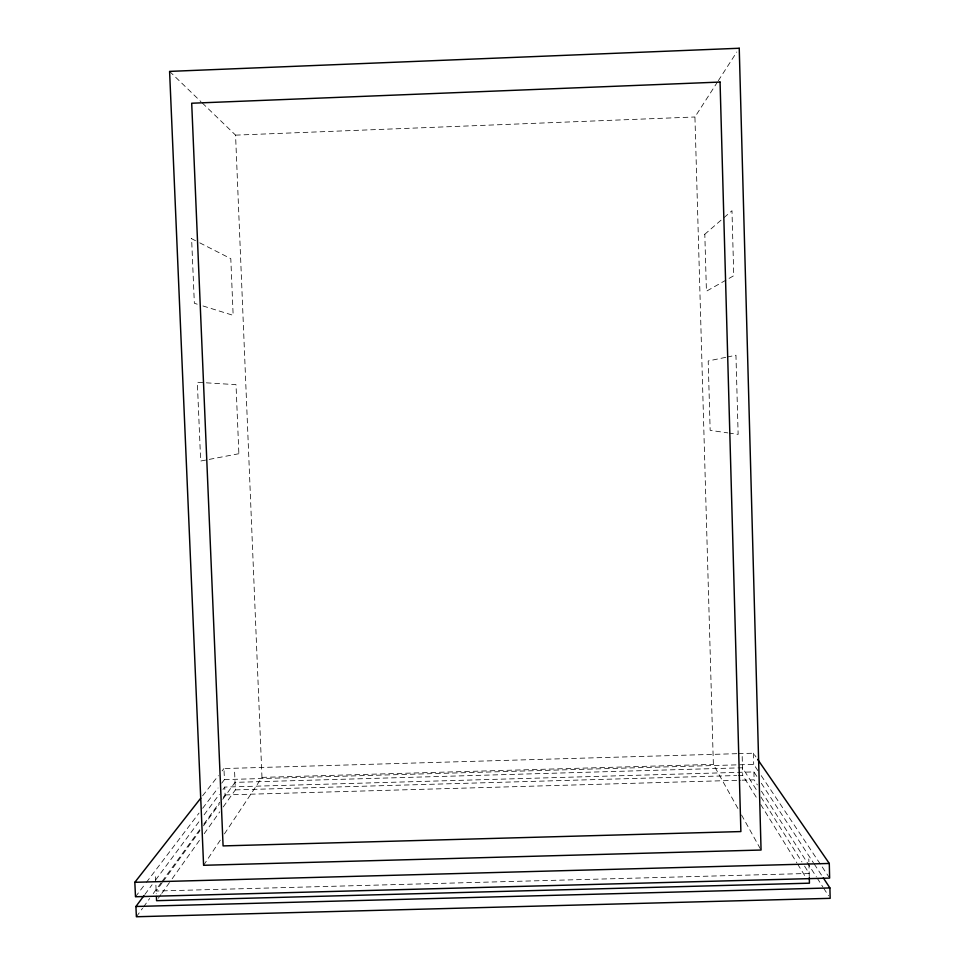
<?xml version="1.0" encoding="UTF-8"?>
<svg xmlns="http://www.w3.org/2000/svg" width="965" height="965" viewBox="0 0 965 965"><rect width="100%" height="100%" fill="white"/><g stroke="black" fill="none" stroke-linecap="round" stroke-linejoin="round"><path stroke-width="0.72" stroke-dasharray="4.83 3.62" d="M737.936 808.501L713.364 764.364L694.933 116.982L717.49 81.989M718.286 80.746L736.814 52.001M203.591 865.291L221.106 838.923M224.447 833.893L261.973 777.38L235.569 135.136L202.035 102.748M158.308 898.246L160.914 894.591M161.77 893.373L171.3 879.984M172.168 878.765L199.864 839.803M204.194 833.712L219.779 811.806M223.241 806.933L235.364 789.889L234.579 771.204M162.289 882.589L156.149 891.045L809.177 873.434L802.759 863.241M163.169 881.383L199.984 830.66M203.494 825.835L219.272 804.098M222.77 799.273L235.05 782.362L736.476 767.947M136.379 916.75L142.591 908.222M143.471 907.004L149.684 898.475M153.23 893.602L161.215 882.637M162.096 881.419L200.238 829.044M203.784 824.17L219.755 802.241M223.301 797.367L225.074 794.931L224.749 787.078L753.906 771.904L757.211 776.946M144.895 894.422L152.072 884.772M155.654 879.947L200.515 819.635M204.11 814.81L219.357 794.316M222.951 789.491L224.749 787.078M135.486 896.75L145.474 883.602M146.378 882.408L199.019 813.085M202.65 808.296L218.078 787.983M221.709 783.194L224.423 779.611L223.964 768.55L736.85 753.677M202.614 795.799L218.392 775.655M222.107 770.914L223.964 768.55M704.619 234.411L722.918 218.56M724.052 217.583L731.977 210.72L733.762 275.725L727.26 279.416M725.957 280.152L706.428 291.213L704.812 234.242M725.728 357.34L708.201 360.97L710.156 430.342L727.827 432.899M727.188 357.038L735.957 355.229L738.141 434.383L729.299 433.116M235.569 135.136L694.933 116.982M738.358 753.641L753.4 753.207L755.957 756.922M261.973 777.38L713.364 764.364M224.423 779.611L753.701 764.376L757.875 770.625M737.984 767.911L742.507 767.778L757.766 791.963M235.364 789.889L736.693 775.534M738.201 775.498L742.712 775.365L757.634 799.466M225.074 794.931L740.601 780.227M742.097 780.178L754.123 779.841L757.356 784.883M197.222 304.18L194.351 303.287L191.613 238.705M202.976 305.965L233.156 315.326L230.804 258.668L196.836 241.359M191.227 238.512L195.521 240.695M169.587 71.398L200.961 101.699M761.216 775.619L828.814 876.835M761.337 783.254L813.374 862.722M814.207 863.977L822.47 876.594M761.409 791.179L816.414 876.908M817.222 878.162L822.88 886.992M823.688 888.246L828.549 895.81M760.975 797.054L801.951 861.974M760.77 804.545L796.873 862.891M797.657 864.158L805.51 876.835M741.542 814.991L760.336 848.742M155.522 876.739L156.27 893.795M753.4 753.207L753.701 764.376M753.906 771.904L754.123 779.841M742.194 756.512L742.712 775.365M808.803 858.959L808.887 861.854M808.923 863.301L809.285 877.607M238.874 453.719L200.672 461.029L197.33 382.273L236.015 384.661L238.874 453.719"/><path stroke-width="1.45" d="M823.29 877.861L829.9 887.945L830.165 898.331L136.379 916.75L135.92 906.485L143.99 895.629M757.658 759.395L829.285 863.458L829.647 878.09L135.486 896.75L134.835 882.3L200.756 798.164M134.835 882.3L829.285 863.458M135.92 906.485L829.9 887.945M156.402 896.545L156.583 900.683L809.43 883.18L809.285 877.607M739.238 48.25L169.587 71.398L203.591 865.291L761.059 850.032L739.238 48.25M720.059 82.061L191.697 103.231L223.084 845.907L740.879 831.565L720.059 82.061"/></g></svg>
